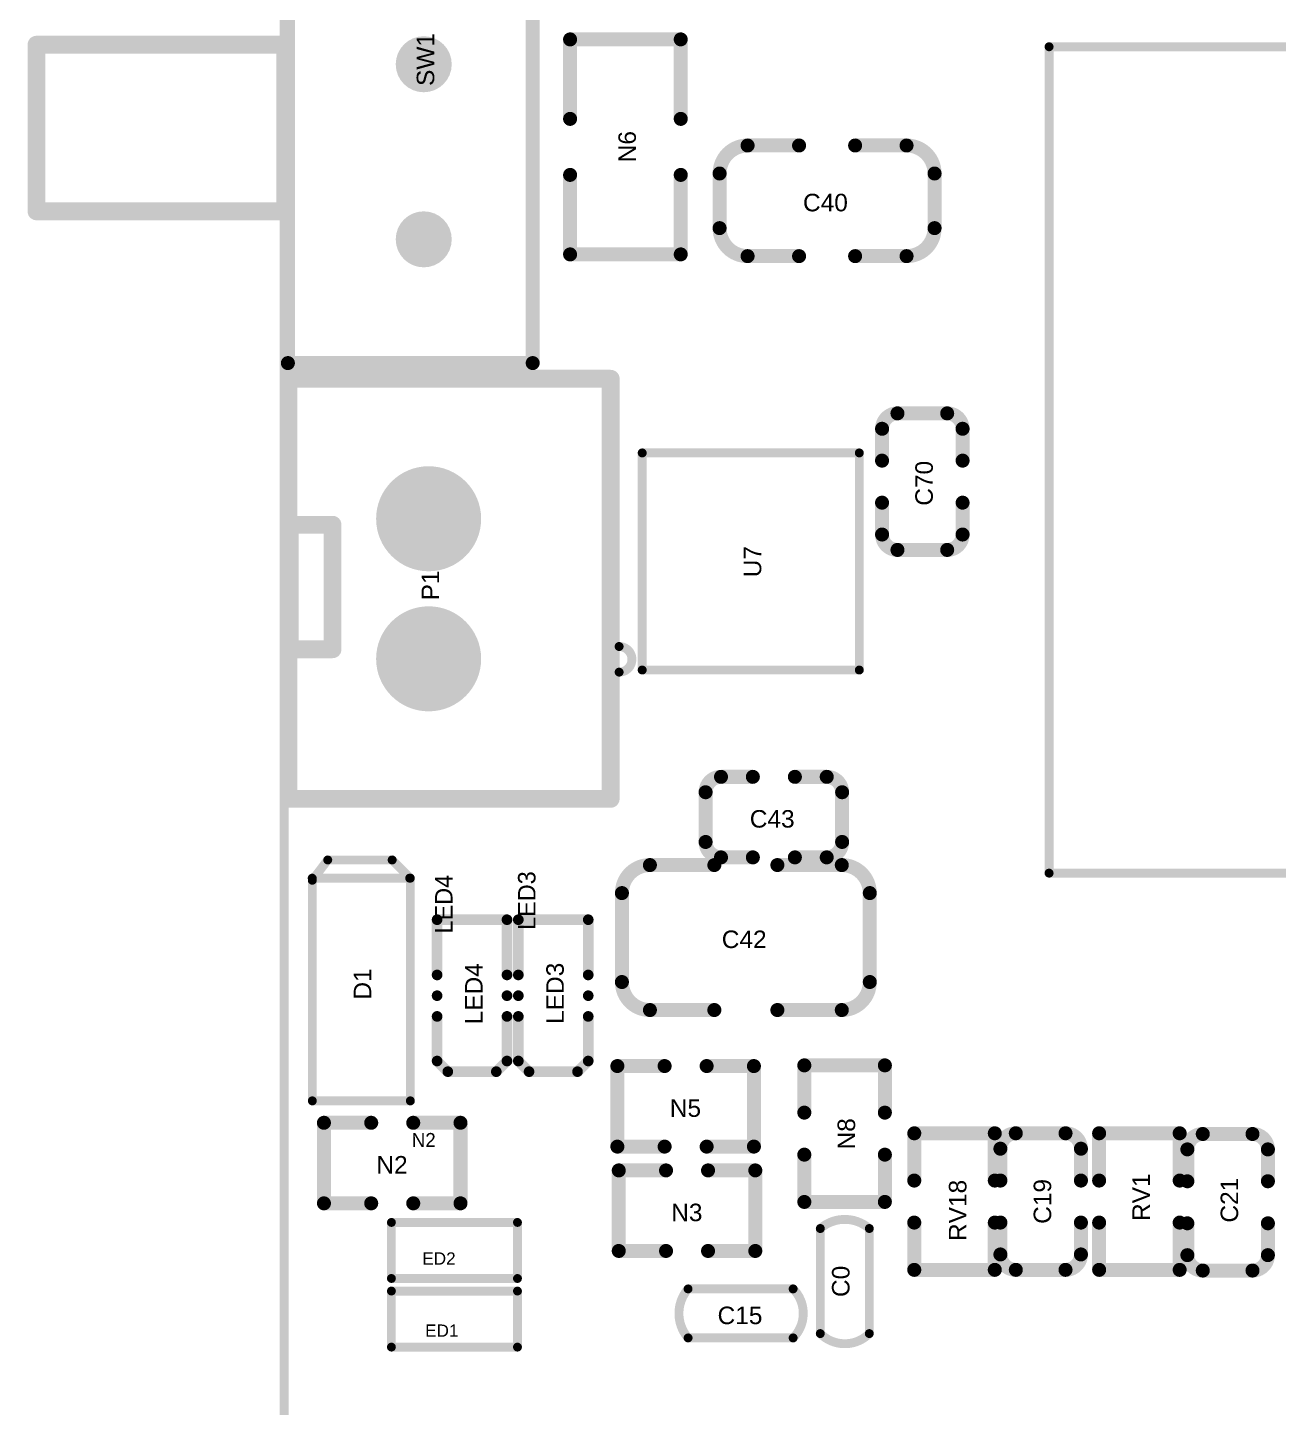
# Model space of a CAD drawing. Header units: millimetres. Extents: x 1 to 39, y 6 to 117.
# Drawn here: x 1.15 to 19.01, y 46.45 to 66.15 of the extents above; entities that cross this region are included whole.
import ezdxf

# ---------------------------------------------------------------- set-up
doc = ezdxf.new("R2010")
doc.units = ezdxf.units.MM
for name, color, linetype in [('KeepOutLayer', 6, 'Continuous'), ('MultiLayer', 9, 'Continuous'), ('PadHoleLayer', 156, 'Continuous'), ('TopOverlay', 2, 'Continuous')]:
    doc.layers.add(name, color=color, linetype=linetype)
doc.styles.add('Arial', font='arial.ttf', dxfattribs={"height": 0.2})

# ---------------------------------------------------------------- blocks, each defined once
blk = doc.blocks.new('DFN_8_11')
at = {"layer": 'TopOverlay'}
for points, const_width in [([(-1.214, 1.88, 1), (-1.58, 1.88, 1)], 0.127), ([(-1.612, 1.88, 1), (-1.548, 1.88, 1)], 0.0635), ([(-1.246, 1.88, 1), (-1.182, 1.88, 1)], 0.0635), ([(-1.582, 1.55, 1), (-1.518, 1.55, 1)], 0.0635), ([(-1.582, 1.55, 1), (-1.518, 1.55, 1)], 0.0635), ([(1.518, 1.55, 1), (1.582, 1.55, 1)], 0.0635), ([(1.518, 1.55, 1), (1.582, 1.55, 1)], 0.0635), ([(-1.582, -1.55, 1), (-1.518, -1.55, 1)], 0.0635), ([(-1.582, -1.55, 1), (-1.518, -1.55, 1)], 0.0635), ([(1.518, -1.55, 1), (1.582, -1.55, 1)], 0.0635), ([(1.518, -1.55, 1), (1.582, -1.55, 1)], 0.0635)]:
    blk.add_lwpolyline(points, format="xyb", close=True, dxfattribs=dict(at, const_width=const_width))
at = {"layer": 'TopOverlay', "const_width": 0.127}
for points in [[(-1.55, 1.55), (1.55, 1.55)], [(-1.55, 1.55), (-1.55, -1.55)], [(1.55, 1.55), (1.55, -1.55)], [(-1.55, -1.55), (1.55, -1.55)]]:
    blk.add_lwpolyline(points, dxfattribs=at)
blk = doc.blocks.new('MICRO_SIM_12')
at = {"layer": 'TopOverlay', "const_width": 0.127}
for points in [[(-5.9, 0), (-5.9, -14.097)], [(-5.9, 0), (5.9, 0)], [(5.9, 0), (5.9, -14.097)], [(5.842, -11.887), (3.734, -13.995)], [(5.842, -11.887), (5.842, -13.995)], [(3.734, -13.995), (5.842, -13.995)], [(-5.9, -14.097), (5.9, -14.097)]]:
    blk.add_lwpolyline(points, dxfattribs=at)
at = {"layer": 'TopOverlay', "const_width": 0.0635}
for points in [[(-5.932, 0, 1), (-5.868, 0, 1)], [(-5.932, 0, 1), (-5.868, 0, 1)], [(5.868, 0, 1), (5.932, 0, 1)], [(5.868, 0, 1), (5.932, 0, 1)], [(5.81, -11.887, 1), (5.874, -11.887, 1)], [(5.81, -11.887, 1), (5.874, -11.887, 1)], [(3.702, -13.995, 1), (3.766, -13.995, 1)], [(3.702, -13.995, 1), (3.766, -13.995, 1)], [(5.81, -13.995, 1), (5.874, -13.995, 1)], [(5.81, -13.995, 1), (5.874, -13.995, 1)], [(-5.932, -14.097, 1), (-5.868, -14.097, 1)], [(-5.932, -14.097, 1), (-5.868, -14.097, 1)], [(5.868, -14.097, 1), (5.932, -14.097, 1)], [(5.868, -14.097, 1), (5.932, -14.097, 1)]]:
    blk.add_lwpolyline(points, format="xyb", close=True, dxfattribs=at)
blk = doc.blocks.new('SK3_3_21')
at = {"layer": 'PadHoleLayer'}
h = blk.add_hatch(color=156, dxfattribs=at)
edge = h.paths.add_edge_path()
edge.add_arc((-2.5, 0), 0.4, 0, 360)
h = blk.add_hatch(color=156, dxfattribs=at)
edge = h.paths.add_edge_path()
edge.add_arc((0, 0), 0.4, 0, 360)
h = blk.add_hatch(color=156, dxfattribs=at)
edge = h.paths.add_edge_path()
edge.add_arc((2.5, 0), 0.4, 0, 360)
at = {"layer": 'TopOverlay'}
for points, const_width in [([(-2.1, 5.53), (-2.1, 1.98)], 0.254), ([(-2.1, 5.53), (0.28, 5.53)], 0.254), ([(0.28, 5.53), (0.28, 1.98)], 0.254), ([(-4.267, 1.94), (4.115, 1.94)], 0.2), ([(-4.267, 1.94), (-4.267, -1.556)], 0.2), ([(-2.1, 1.98), (0.28, 1.98)], 0.254), ([(4.115, 1.94), (4.115, -1.556)], 0.2), ([(-4.267, -1.556), (4.115, -1.556)], 0.2)]:
    blk.add_lwpolyline(points, dxfattribs=dict(at, const_width=const_width))
for points, const_width in [([(-2.164, 5.53, 1), (-2.037, 5.53, 1)], 0.127), ([(-2.164, 5.53, 1), (-2.037, 5.53, 1)], 0.127), ([(0.216, 5.53, 1), (0.343, 5.53, 1)], 0.127), ([(0.216, 5.53, 1), (0.343, 5.53, 1)], 0.127), ([(-4.317, 1.94, 1), (-4.217, 1.94, 1)], 0.1), ([(-4.317, 1.94, 1), (-4.217, 1.94, 1)], 0.1), ([(-2.164, 1.98, 1), (-2.037, 1.98, 1)], 0.127), ([(-2.164, 1.98, 1), (-2.037, 1.98, 1)], 0.127), ([(0.216, 1.98, 1), (0.343, 1.98, 1)], 0.127), ([(0.216, 1.98, 1), (0.343, 1.98, 1)], 0.127), ([(4.065, 1.94, 1), (4.165, 1.94, 1)], 0.1), ([(4.065, 1.94, 1), (4.165, 1.94, 1)], 0.1), ([(-4.317, -1.556, 1), (-4.217, -1.556, 1)], 0.1), ([(-4.317, -1.556, 1), (-4.217, -1.556, 1)], 0.1), ([(4.065, -1.556, 1), (4.165, -1.556, 1)], 0.1), ([(4.065, -1.556, 1), (4.165, -1.556, 1)], 0.1)]:
    blk.add_lwpolyline(points, format="xyb", close=True, dxfattribs=dict(at, const_width=const_width))
blk = doc.blocks.new('LC_0402_R_39')
at = {"layer": 'TopOverlay', "const_width": 0.2}
for points in [[(-0.3, 0.575), (-0.975, 0.575)], [(-0.975, -0.575), (-0.975, 0.575)], [(0.975, 0.575), (0.3, 0.575)], [(0.975, -0.575), (0.975, 0.575)], [(-0.3, -0.575), (-0.975, -0.575)], [(0.975, -0.575), (0.3, -0.575)]]:
    blk.add_lwpolyline(points, dxfattribs=at)
at = {"layer": 'TopOverlay', "const_width": 0.1}
for points in [[(-1.025, 0.575, 1), (-0.925, 0.575, 1)], [(-1.025, 0.575, 1), (-0.925, 0.575, 1)], [(-0.35, 0.575, 1), (-0.25, 0.575, 1)], [(0.25, 0.575, 1), (0.35, 0.575, 1)], [(0.925, 0.575, 1), (1.025, 0.575, 1)], [(0.925, 0.575, 1), (1.025, 0.575, 1)], [(-1.025, -0.575, 1), (-0.925, -0.575, 1)], [(-1.025, -0.575, 1), (-0.925, -0.575, 1)], [(-0.35, -0.575, 1), (-0.25, -0.575, 1)], [(0.25, -0.575, 1), (0.35, -0.575, 1)], [(0.925, -0.575, 1), (1.025, -0.575, 1)], [(0.925, -0.575, 1), (1.025, -0.575, 1)]]:
    blk.add_lwpolyline(points, format="xyb", close=True, dxfattribs=at)
blk = doc.blocks.new('LC_0402_R_45')
at = {"layer": 'TopOverlay', "const_width": 0.2}
for points in [[(-0.3, 0.575), (-0.975, 0.575)], [(-0.975, -0.575), (-0.975, 0.575)], [(0.975, 0.575), (0.3, 0.575)], [(0.975, -0.575), (0.975, 0.575)], [(-0.3, -0.575), (-0.975, -0.575)], [(0.975, -0.575), (0.3, -0.575)]]:
    blk.add_lwpolyline(points, dxfattribs=at)
at = {"layer": 'TopOverlay', "const_width": 0.1}
for points in [[(-1.025, 0.575, 1), (-0.925, 0.575, 1)], [(-1.025, 0.575, 1), (-0.925, 0.575, 1)], [(-0.35, 0.575, 1), (-0.25, 0.575, 1)], [(0.25, 0.575, 1), (0.35, 0.575, 1)], [(0.925, 0.575, 1), (1.025, 0.575, 1)], [(0.925, 0.575, 1), (1.025, 0.575, 1)], [(-1.025, -0.575, 1), (-0.925, -0.575, 1)], [(-1.025, -0.575, 1), (-0.925, -0.575, 1)], [(-0.35, -0.575, 1), (-0.25, -0.575, 1)], [(0.25, -0.575, 1), (0.35, -0.575, 1)], [(0.925, -0.575, 1), (1.025, -0.575, 1)], [(0.925, -0.575, 1), (1.025, -0.575, 1)]]:
    blk.add_lwpolyline(points, format="xyb", close=True, dxfattribs=at)
blk = doc.blocks.new('2PIN_2_0_76')
at = {"layer": 'MultiLayer'}
h = blk.add_hatch(color=9, dxfattribs=at)
edge = h.paths.add_edge_path()
edge.add_arc((-1, 0), 0.75, 0, 360)
h = blk.add_hatch(color=9, dxfattribs=at)
edge = h.paths.add_edge_path()
edge.add_arc((1, 0), 0.75, 0, 360)
at = {"layer": 'PadHoleLayer'}
h = blk.add_hatch(color=156, dxfattribs=at)
edge = h.paths.add_edge_path()
edge.add_arc((-1, 0), 0.445, 0, 360)
h = blk.add_hatch(color=156, dxfattribs=at)
edge = h.paths.add_edge_path()
edge.add_arc((1, 0), 0.445, 0, 360)
at = {"layer": 'TopOverlay', "const_width": 0.254}
for points in [[(-3, -2), (-3, 2.6)], [(3, 2.6), (-3, 2.6)], [(3, -2), (3, 2.6)], [(-0.914, -1.981), (-0.914, -1.372)], [(0.864, -1.372), (-0.914, -1.372)], [(0.864, -1.981), (0.864, -1.372)], [(3, -2), (-3, -2)], [(0.864, -1.981), (-0.914, -1.981)]]:
    blk.add_lwpolyline(points, dxfattribs=at)
at = {"layer": 'TopOverlay', "const_width": 0.127}
for points in [[(-3.063, 2.6, 1), (-2.936, 2.6, 1)], [(-3.063, 2.6, 1), (-2.936, 2.6, 1)], [(2.936, 2.6, 1), (3.063, 2.6, 1)], [(2.936, 2.6, 1), (3.063, 2.6, 1)], [(-0.978, -1.372, 1), (-0.851, -1.372, 1)], [(-0.978, -1.372, 1), (-0.851, -1.372, 1)], [(0.8, -1.372, 1), (0.927, -1.372, 1)], [(0.8, -1.372, 1), (0.927, -1.372, 1)], [(-3.063, -2, 1), (-2.936, -2, 1)], [(-3.063, -2, 1), (-2.936, -2, 1)], [(-0.978, -1.981, 1), (-0.851, -1.981, 1)], [(-0.978, -1.981, 1), (-0.851, -1.981, 1)], [(0.8, -1.981, 1), (0.927, -1.981, 1)], [(0.8, -1.981, 1), (0.927, -1.981, 1)], [(2.936, -2, 1), (3.063, -2, 1)], [(2.936, -2, 1), (3.063, -2, 1)]]:
    blk.add_lwpolyline(points, format="xyb", close=True, dxfattribs=at)
blk = doc.blocks.new('LC_0402_R_77')
at = {"layer": 'TopOverlay', "const_width": 0.2}
for points in [[(-0.975, 0.575), (-0.3, 0.575)], [(-0.975, 0.575), (-0.975, -0.575)], [(0.3, 0.575), (0.975, 0.575)], [(0.975, 0.575), (0.975, -0.575)], [(-0.975, -0.575), (-0.3, -0.575)], [(0.3, -0.575), (0.975, -0.575)]]:
    blk.add_lwpolyline(points, dxfattribs=at)
at = {"layer": 'TopOverlay', "const_width": 0.1}
for points in [[(-1.025, 0.575, 1), (-0.925, 0.575, 1)], [(-1.025, 0.575, 1), (-0.925, 0.575, 1)], [(-0.35, 0.575, 1), (-0.25, 0.575, 1)], [(0.25, 0.575, 1), (0.35, 0.575, 1)], [(0.925, 0.575, 1), (1.025, 0.575, 1)], [(0.925, 0.575, 1), (1.025, 0.575, 1)], [(-1.025, -0.575, 1), (-0.925, -0.575, 1)], [(-1.025, -0.575, 1), (-0.925, -0.575, 1)], [(-0.35, -0.575, 1), (-0.25, -0.575, 1)], [(0.25, -0.575, 1), (0.35, -0.575, 1)], [(0.925, -0.575, 1), (1.025, -0.575, 1)], [(0.925, -0.575, 1), (1.025, -0.575, 1)]]:
    blk.add_lwpolyline(points, format="xyb", close=True, dxfattribs=at)
blk = doc.blocks.new('LC_0603_R_79')
at = {"layer": 'TopOverlay', "const_width": 0.2}
for points in [[(-1.535, 0.79), (-0.4, 0.79)], [(-1.535, 0.79), (-1.535, -0.79)], [(0.4, 0.79), (1.535, 0.79)], [(1.535, 0.79), (1.535, -0.79)], [(-1.535, -0.79), (-0.4, -0.79)], [(0.4, -0.79), (1.535, -0.79)]]:
    blk.add_lwpolyline(points, dxfattribs=at)
at = {"layer": 'TopOverlay', "const_width": 0.1}
for points in [[(-1.585, 0.79, 1), (-1.485, 0.79, 1)], [(-1.585, 0.79, 1), (-1.485, 0.79, 1)], [(-0.45, 0.79, 1), (-0.35, 0.79, 1)], [(0.35, 0.79, 1), (0.45, 0.79, 1)], [(1.485, 0.79, 1), (1.585, 0.79, 1)], [(1.485, 0.79, 1), (1.585, 0.79, 1)], [(-1.585, -0.79, 1), (-1.485, -0.79, 1)], [(-1.585, -0.79, 1), (-1.485, -0.79, 1)], [(-0.45, -0.79, 1), (-0.35, -0.79, 1)], [(0.35, -0.79, 1), (0.45, -0.79, 1)], [(1.485, -0.79, 1), (1.585, -0.79, 1)], [(1.485, -0.79, 1), (1.585, -0.79, 1)]]:
    blk.add_lwpolyline(points, format="xyb", close=True, dxfattribs=at)
blk = doc.blocks.new('LC_0402_R_80')
at = {"layer": 'TopOverlay', "const_width": 0.2}
for points in [[(-0.3, 0.575), (-0.975, 0.575)], [(-0.975, 0.575), (-0.975, -0.575)], [(0.975, 0.575), (0.3, 0.575)], [(0.975, 0.575), (0.975, -0.575)], [(-0.3, -0.575), (-0.975, -0.575)], [(0.975, -0.575), (0.3, -0.575)]]:
    blk.add_lwpolyline(points, dxfattribs=at)
at = {"layer": 'TopOverlay', "const_width": 0.1}
for points in [[(-1.025, 0.575, 1), (-0.925, 0.575, 1)], [(-1.025, 0.575, 1), (-0.925, 0.575, 1)], [(-0.35, 0.575, 1), (-0.25, 0.575, 1)], [(0.25, 0.575, 1), (0.35, 0.575, 1)], [(0.925, 0.575, 1), (1.025, 0.575, 1)], [(0.925, 0.575, 1), (1.025, 0.575, 1)], [(-1.025, -0.575, 1), (-0.925, -0.575, 1)], [(-1.025, -0.575, 1), (-0.925, -0.575, 1)], [(-0.35, -0.575, 1), (-0.25, -0.575, 1)], [(0.25, -0.575, 1), (0.35, -0.575, 1)], [(0.925, -0.575, 1), (1.025, -0.575, 1)], [(0.925, -0.575, 1), (1.025, -0.575, 1)]]:
    blk.add_lwpolyline(points, format="xyb", close=True, dxfattribs=at)
blk = doc.blocks.new('LC_0402_R_82')
at = {"layer": 'TopOverlay', "const_width": 0.2}
for points in [[(-0.3, 0.575), (-0.975, 0.575)], [(-0.975, 0.575), (-0.975, -0.575)], [(0.975, 0.575), (0.3, 0.575)], [(0.975, 0.575), (0.975, -0.575)], [(-0.3, -0.575), (-0.975, -0.575)], [(0.975, -0.575), (0.3, -0.575)]]:
    blk.add_lwpolyline(points, dxfattribs=at)
at = {"layer": 'TopOverlay', "const_width": 0.1}
for points in [[(-1.025, 0.575, 1), (-0.925, 0.575, 1)], [(-1.025, 0.575, 1), (-0.925, 0.575, 1)], [(-0.35, 0.575, 1), (-0.25, 0.575, 1)], [(0.25, 0.575, 1), (0.35, 0.575, 1)], [(0.925, 0.575, 1), (1.025, 0.575, 1)], [(0.925, 0.575, 1), (1.025, 0.575, 1)], [(-1.025, -0.575, 1), (-0.925, -0.575, 1)], [(-1.025, -0.575, 1), (-0.925, -0.575, 1)], [(-0.35, -0.575, 1), (-0.25, -0.575, 1)], [(0.25, -0.575, 1), (0.35, -0.575, 1)], [(0.925, -0.575, 1), (1.025, -0.575, 1)], [(0.925, -0.575, 1), (1.025, -0.575, 1)]]:
    blk.add_lwpolyline(points, format="xyb", close=True, dxfattribs=at)
blk = doc.blocks.new('LC_0402_R_83')
at = {"layer": 'TopOverlay', "const_width": 0.2}
for points in [[(-0.3, 0.575), (-0.975, 0.575)], [(-0.975, 0.575), (-0.975, -0.575)], [(0.975, 0.575), (0.3, 0.575)], [(0.975, 0.575), (0.975, -0.575)], [(-0.3, -0.575), (-0.975, -0.575)], [(0.975, -0.575), (0.3, -0.575)]]:
    blk.add_lwpolyline(points, dxfattribs=at)
at = {"layer": 'TopOverlay', "const_width": 0.1}
for points in [[(-1.025, 0.575, 1), (-0.925, 0.575, 1)], [(-1.025, 0.575, 1), (-0.925, 0.575, 1)], [(-0.35, 0.575, 1), (-0.25, 0.575, 1)], [(0.25, 0.575, 1), (0.35, 0.575, 1)], [(0.925, 0.575, 1), (1.025, 0.575, 1)], [(0.925, 0.575, 1), (1.025, 0.575, 1)], [(-1.025, -0.575, 1), (-0.925, -0.575, 1)], [(-1.025, -0.575, 1), (-0.925, -0.575, 1)], [(-0.35, -0.575, 1), (-0.25, -0.575, 1)], [(0.25, -0.575, 1), (0.35, -0.575, 1)], [(0.925, -0.575, 1), (1.025, -0.575, 1)], [(0.925, -0.575, 1), (1.025, -0.575, 1)]]:
    blk.add_lwpolyline(points, format="xyb", close=True, dxfattribs=at)
at = {"layer": 'TopOverlay'}
blk.add_text('N2', height=0.2, rotation=180, dxfattribs=at).set_placement((-0.279, -0.229))
blk = doc.blocks.new('LED0402_RD_88')
at = {"layer": 'TopOverlay', "const_width": 0.152}
for points in [[(-0.933, 0.499), (-1.085, 0.346)], [(-1.085, 0.346), (-1.085, -0.346)], [(-0.933, 0.499), (-0.296, 0.499)], [(0.296, 0.499), (1.085, 0.499)], [(1.085, 0.499), (1.085, -0.499)], [(-1.085, -0.346), (-0.933, -0.499)], [(-0.933, -0.499), (-0.296, -0.499)], [(0.296, -0.499), (1.085, -0.499)]]:
    blk.add_lwpolyline(points, dxfattribs=at)
at = {"layer": 'TopOverlay'}
for points, const_width in [([(-1.123, 0.346, 1), (-1.047, 0.346, 1)], 0.0762), ([(-1.123, 0.346, 1), (-1.047, 0.346, 1)], 0.0762), ([(-0.971, 0.499, 1), (-0.895, 0.499, 1)], 0.0762), ([(-0.971, 0.499, 1), (-0.895, 0.499, 1)], 0.0762), ([(-0.334, 0.499, 1), (-0.258, 0.499, 1)], 0.0762), ([(0.038, 0.499, 1), (-0.038, 0.499, 1)], 0.0762), ([(-0.057, 0.499, 1), (-0.019, 0.499, 1)], 0.0381), ([(0.019, 0.499, 1), (0.057, 0.499, 1)], 0.0381), ([(0.258, 0.499, 1), (0.334, 0.499, 1)], 0.0762), ([(1.047, 0.499, 1), (1.123, 0.499, 1)], 0.0762), ([(1.047, 0.499, 1), (1.123, 0.499, 1)], 0.0762), ([(-1.123, -0.346, 1), (-1.047, -0.346, 1)], 0.0762), ([(-1.123, -0.346, 1), (-1.047, -0.346, 1)], 0.0762), ([(-0.971, -0.499, 1), (-0.895, -0.499, 1)], 0.0762), ([(-0.971, -0.499, 1), (-0.895, -0.499, 1)], 0.0762), ([(-0.334, -0.499, 1), (-0.258, -0.499, 1)], 0.0762), ([(0.038, -0.499, 1), (-0.038, -0.499, 1)], 0.0762), ([(-0.057, -0.499, 1), (-0.019, -0.499, 1)], 0.0381), ([(0.019, -0.499, 1), (0.057, -0.499, 1)], 0.0381), ([(0.258, -0.499, 1), (0.334, -0.499, 1)], 0.0762), ([(1.047, -0.499, 1), (1.123, -0.499, 1)], 0.0762), ([(1.047, -0.499, 1), (1.123, -0.499, 1)], 0.0762)]:
    blk.add_lwpolyline(points, format="xyb", close=True, dxfattribs=dict(at, const_width=const_width))
blk.add_text('LED4', height=0.25, dxfattribs=at).set_placement((0.889, 0.279))
blk = doc.blocks.new('LED0402_RD_89')
at = {"layer": 'TopOverlay', "const_width": 0.152}
for points in [[(-0.933, 0.499), (-1.085, 0.346)], [(-1.085, 0.346), (-1.085, -0.346)], [(-0.933, 0.499), (-0.296, 0.499)], [(0.296, 0.499), (1.085, 0.499)], [(1.085, 0.499), (1.085, -0.499)], [(-1.085, -0.346), (-0.933, -0.499)], [(-0.933, -0.499), (-0.296, -0.499)], [(0.296, -0.499), (1.085, -0.499)]]:
    blk.add_lwpolyline(points, dxfattribs=at)
at = {"layer": 'TopOverlay'}
for points, const_width in [([(-1.123, 0.346, 1), (-1.047, 0.346, 1)], 0.0762), ([(-1.123, 0.346, 1), (-1.047, 0.346, 1)], 0.0762), ([(-0.971, 0.499, 1), (-0.895, 0.499, 1)], 0.0762), ([(-0.971, 0.499, 1), (-0.895, 0.499, 1)], 0.0762), ([(-0.334, 0.499, 1), (-0.258, 0.499, 1)], 0.0762), ([(0.038, 0.499, 1), (-0.038, 0.499, 1)], 0.0762), ([(-0.057, 0.499, 1), (-0.019, 0.499, 1)], 0.0381), ([(0.019, 0.499, 1), (0.057, 0.499, 1)], 0.0381), ([(0.258, 0.499, 1), (0.334, 0.499, 1)], 0.0762), ([(1.047, 0.499, 1), (1.123, 0.499, 1)], 0.0762), ([(1.047, 0.499, 1), (1.123, 0.499, 1)], 0.0762), ([(-1.123, -0.346, 1), (-1.047, -0.346, 1)], 0.0762), ([(-1.123, -0.346, 1), (-1.047, -0.346, 1)], 0.0762), ([(-0.971, -0.499, 1), (-0.895, -0.499, 1)], 0.0762), ([(-0.971, -0.499, 1), (-0.895, -0.499, 1)], 0.0762), ([(-0.334, -0.499, 1), (-0.258, -0.499, 1)], 0.0762), ([(0.038, -0.499, 1), (-0.038, -0.499, 1)], 0.0762), ([(-0.057, -0.499, 1), (-0.019, -0.499, 1)], 0.0381), ([(0.019, -0.499, 1), (0.057, -0.499, 1)], 0.0381), ([(0.258, -0.499, 1), (0.334, -0.499, 1)], 0.0762), ([(1.047, -0.499, 1), (1.123, -0.499, 1)], 0.0762), ([(1.047, -0.499, 1), (1.123, -0.499, 1)], 0.0762)]:
    blk.add_lwpolyline(points, format="xyb", close=True, dxfattribs=dict(at, const_width=const_width))
blk.add_text('LED3', height=0.25, dxfattribs=at).set_placement((0.94, 0.254))
blk = doc.blocks.new('R0402_101')
at = {"layer": 'TopOverlay', "const_width": 0.127}
for points in [[(-0.898, 0.408), (-0.898, -0.392)], [(0.902, 0.408), (-0.898, 0.408)], [(0.902, 0.408), (0.902, -0.392)], [(0.902, -0.392), (-0.898, -0.392)]]:
    blk.add_lwpolyline(points, dxfattribs=at)
at = {"layer": 'TopOverlay', "const_width": 0.0635}
for points in [[(-0.93, 0.408, 1), (-0.867, 0.408, 1)], [(-0.93, 0.408, 1), (-0.867, 0.408, 1)], [(0.87, 0.408, 1), (0.933, 0.408, 1)], [(0.87, 0.408, 1), (0.933, 0.408, 1)], [(-0.93, -0.392, 1), (-0.867, -0.392, 1)], [(-0.93, -0.392, 1), (-0.867, -0.392, 1)], [(0.87, -0.392, 1), (0.933, -0.392, 1)], [(0.87, -0.392, 1), (0.933, -0.392, 1)]]:
    blk.add_lwpolyline(points, format="xyb", close=True, dxfattribs=at)
blk = doc.blocks.new('R0402_102')
at = {"layer": 'TopOverlay', "const_width": 0.127}
for points in [[(-0.898, 0.408), (-0.898, -0.392)], [(0.902, 0.408), (-0.898, 0.408)], [(0.902, 0.408), (0.902, -0.392)], [(0.902, -0.392), (-0.898, -0.392)]]:
    blk.add_lwpolyline(points, dxfattribs=at)
at = {"layer": 'TopOverlay', "const_width": 0.0635}
for points in [[(-0.93, 0.408, 1), (-0.867, 0.408, 1)], [(-0.93, 0.408, 1), (-0.867, 0.408, 1)], [(0.87, 0.408, 1), (0.933, 0.408, 1)], [(0.87, 0.408, 1), (0.933, 0.408, 1)], [(-0.93, -0.392, 1), (-0.867, -0.392, 1)], [(-0.93, -0.392, 1), (-0.867, -0.392, 1)], [(0.87, -0.392, 1), (0.933, -0.392, 1)], [(0.87, -0.392, 1), (0.933, -0.392, 1)]]:
    blk.add_lwpolyline(points, format="xyb", close=True, dxfattribs=at)
blk = doc.blocks.new('SOD323_113')
at = {"layer": 'TopOverlay', "const_width": 0.127}
for points in [[(-1.612, 0.691), (-1.612, -0.709)], [(-1.612, 0.691), (1.538, 0.691)], [(1.538, 0.691), (1.828, 0.471)], [(1.568, 0.693), (1.568, -0.699)], [(1.828, 0.471), (1.828, -0.449)], [(1.828, -0.449), (1.568, -0.709)], [(-1.612, -0.709), (1.568, -0.709)]]:
    blk.add_lwpolyline(points, dxfattribs=at)
at = {"layer": 'TopOverlay', "const_width": 0.0635}
for points in [[(-1.644, 0.691, 1), (-1.58, 0.691, 1)], [(-1.644, 0.691, 1), (-1.58, 0.691, 1)], [(1.506, 0.691, 1), (1.57, 0.691, 1)], [(1.506, 0.691, 1), (1.57, 0.691, 1)], [(1.536, 0.693, 1), (1.6, 0.693, 1)], [(1.796, 0.471, 1), (1.86, 0.471, 1)], [(1.796, 0.471, 1), (1.86, 0.471, 1)], [(1.796, -0.449, 1), (1.86, -0.449, 1)], [(1.796, -0.449, 1), (1.86, -0.449, 1)], [(-1.644, -0.709, 1), (-1.58, -0.709, 1)], [(-1.644, -0.709, 1), (-1.58, -0.709, 1)], [(1.536, -0.699, 1), (1.6, -0.699, 1)], [(1.536, -0.709, 1), (1.6, -0.709, 1)], [(1.536, -0.709, 1), (1.6, -0.709, 1)]]:
    blk.add_lwpolyline(points, format="xyb", close=True, dxfattribs=at)
blk = doc.blocks.new('LC_0402_C_131')
at = {"layer": 'TopOverlay', "const_width": 0.2}
for points in [[(-0.975, 0.355, -0.414214), (-0.755, 0.575)], [(0.755, 0.575, -0.414214), (0.975, 0.355)], [(-0.755, -0.575, -0.414214), (-0.975, -0.355)], [(0.975, -0.355, -0.414214), (0.755, -0.575)]]:
    blk.add_lwpolyline(points, format="xyb", dxfattribs=at)
for points in [[(-0.3, 0.575), (-0.755, 0.575)], [(0.755, 0.575), (0.3, 0.575)], [(-0.975, -0.355), (-0.975, 0.355)], [(0.975, -0.355), (0.975, 0.355)], [(-0.3, -0.575), (-0.755, -0.575)], [(0.755, -0.575), (0.3, -0.575)]]:
    blk.add_lwpolyline(points, dxfattribs=at)
at = {"layer": 'TopOverlay', "const_width": 0.1}
for points in [[(-0.805, 0.575, 1), (-0.705, 0.575, 1)], [(-0.805, 0.575, 1), (-0.705, 0.575, 1)], [(-0.35, 0.575, 1), (-0.25, 0.575, 1)], [(0.25, 0.575, 1), (0.35, 0.575, 1)], [(0.705, 0.575, 1), (0.805, 0.575, 1)], [(0.705, 0.575, 1), (0.805, 0.575, 1)], [(-1.025, 0.355, 1), (-0.925, 0.355, 1)], [(-1.025, 0.355, 1), (-0.925, 0.355, 1)], [(0.925, 0.355, 1), (1.025, 0.355, 1)], [(0.925, 0.355, 1), (1.025, 0.355, 1)], [(-1.025, -0.355, 1), (-0.925, -0.355, 1)], [(-1.025, -0.355, 1), (-0.925, -0.355, 1)], [(0.925, -0.355, 1), (1.025, -0.355, 1)], [(0.925, -0.355, 1), (1.025, -0.355, 1)], [(-0.805, -0.575, 1), (-0.705, -0.575, 1)], [(-0.805, -0.575, 1), (-0.705, -0.575, 1)], [(-0.35, -0.575, 1), (-0.25, -0.575, 1)], [(0.25, -0.575, 1), (0.35, -0.575, 1)], [(0.705, -0.575, 1), (0.805, -0.575, 1)], [(0.705, -0.575, 1), (0.805, -0.575, 1)]]:
    blk.add_lwpolyline(points, format="xyb", close=True, dxfattribs=at)
blk = doc.blocks.new('LC_0402_C_155')
at = {"layer": 'TopOverlay', "const_width": 0.2}
for points in [[(-0.975, 0.355, -0.414214), (-0.755, 0.575)], [(0.755, 0.575, -0.414214), (0.975, 0.355)], [(-0.755, -0.575, -0.414214), (-0.975, -0.355)], [(0.975, -0.355, -0.414214), (0.755, -0.575)]]:
    blk.add_lwpolyline(points, format="xyb", dxfattribs=at)
for points in [[(-0.3, 0.575), (-0.755, 0.575)], [(0.755, 0.575), (0.3, 0.575)], [(-0.975, 0.355), (-0.975, -0.355)], [(0.975, 0.355), (0.975, -0.355)], [(-0.3, -0.575), (-0.755, -0.575)], [(0.755, -0.575), (0.3, -0.575)]]:
    blk.add_lwpolyline(points, dxfattribs=at)
at = {"layer": 'TopOverlay', "const_width": 0.1}
for points in [[(-0.805, 0.575, 1), (-0.705, 0.575, 1)], [(-0.805, 0.575, 1), (-0.705, 0.575, 1)], [(-0.35, 0.575, 1), (-0.25, 0.575, 1)], [(0.25, 0.575, 1), (0.35, 0.575, 1)], [(0.705, 0.575, 1), (0.805, 0.575, 1)], [(0.705, 0.575, 1), (0.805, 0.575, 1)], [(-1.025, 0.355, 1), (-0.925, 0.355, 1)], [(-1.025, 0.355, 1), (-0.925, 0.355, 1)], [(0.925, 0.355, 1), (1.025, 0.355, 1)], [(0.925, 0.355, 1), (1.025, 0.355, 1)], [(-1.025, -0.355, 1), (-0.925, -0.355, 1)], [(-1.025, -0.355, 1), (-0.925, -0.355, 1)], [(0.925, -0.355, 1), (1.025, -0.355, 1)], [(0.925, -0.355, 1), (1.025, -0.355, 1)], [(-0.805, -0.575, 1), (-0.705, -0.575, 1)], [(-0.805, -0.575, 1), (-0.705, -0.575, 1)], [(-0.35, -0.575, 1), (-0.25, -0.575, 1)], [(0.25, -0.575, 1), (0.35, -0.575, 1)], [(0.705, -0.575, 1), (0.805, -0.575, 1)], [(0.705, -0.575, 1), (0.805, -0.575, 1)]]:
    blk.add_lwpolyline(points, format="xyb", close=True, dxfattribs=at)
blk = doc.blocks.new('LC_0805_C_156')
at = {"layer": 'TopOverlay', "const_width": 0.2}
for points in [[(-1.77, 0.635, -0.414214), (-1.37, 1.035)], [(1.37, 1.035, -0.414214), (1.77, 0.635)], [(-1.37, -1.035, -0.413192), (-1.77, -0.635)], [(1.77, -0.635, -0.414214), (1.37, -1.035)]]:
    blk.add_lwpolyline(points, format="xyb", dxfattribs=at)
for points in [[(-0.45, 1.035), (-1.37, 1.035)], [(1.37, 1.035), (0.45, 1.035)], [(-1.77, -0.635), (-1.77, 0.635)], [(1.77, 0.635), (1.77, -0.635)], [(-0.45, -1.035), (-1.37, -1.035)], [(1.37, -1.035), (0.45, -1.035)]]:
    blk.add_lwpolyline(points, dxfattribs=at)
at = {"layer": 'TopOverlay', "const_width": 0.1}
for points in [[(-1.42, 1.035, 1), (-1.32, 1.035, 1)], [(-1.42, 1.035, 1), (-1.32, 1.035, 1)], [(-0.5, 1.035, 1), (-0.4, 1.035, 1)], [(0.4, 1.035, 1), (0.5, 1.035, 1)], [(1.32, 1.035, 1), (1.42, 1.035, 1)], [(1.32, 1.035, 1), (1.42, 1.035, 1)], [(-1.82, 0.635, 1), (-1.72, 0.635, 1)], [(-1.82, 0.635, 1), (-1.72, 0.635, 1)], [(1.72, 0.635, 1), (1.82, 0.635, 1)], [(1.72, 0.635, 1), (1.82, 0.635, 1)], [(-1.82, -0.635, 1), (-1.72, -0.635, 1)], [(-1.82, -0.635, 1), (-1.72, -0.635, 1)], [(1.72, -0.635, 1), (1.82, -0.635, 1)], [(1.72, -0.635, 1), (1.82, -0.635, 1)], [(-1.42, -1.035, 1), (-1.32, -1.035, 1)], [(-1.42, -1.035, 1), (-1.32, -1.035, 1)], [(-0.5, -1.035, 1), (-0.4, -1.035, 1)], [(0.4, -1.035, 1), (0.5, -1.035, 1)], [(1.32, -1.035, 1), (1.42, -1.035, 1)], [(1.32, -1.035, 1), (1.42, -1.035, 1)]]:
    blk.add_lwpolyline(points, format="xyb", close=True, dxfattribs=at)
blk = doc.blocks.new('LC_0603_C_158')
at = {"layer": 'TopOverlay', "const_width": 0.2}
for points in [[(-1.535, 0.39, -0.414214), (-1.135, 0.79)], [(1.135, 0.79, -0.413192), (1.535, 0.39)], [(-1.135, -0.79, -0.414214), (-1.535, -0.39)], [(1.535, -0.39, -0.413192), (1.135, -0.79)]]:
    blk.add_lwpolyline(points, format="xyb", dxfattribs=at)
for points in [[(-0.4, 0.79), (-1.135, 0.79)], [(1.135, 0.79), (0.4, 0.79)], [(-1.535, 0.39), (-1.535, -0.39)], [(1.535, -0.39), (1.535, 0.39)], [(-0.4, -0.79), (-1.135, -0.79)], [(1.135, -0.79), (0.4, -0.79)]]:
    blk.add_lwpolyline(points, dxfattribs=at)
at = {"layer": 'TopOverlay', "const_width": 0.1}
for points in [[(-1.185, 0.79, 1), (-1.085, 0.79, 1)], [(-1.185, 0.79, 1), (-1.085, 0.79, 1)], [(-0.45, 0.79, 1), (-0.35, 0.79, 1)], [(0.35, 0.79, 1), (0.45, 0.79, 1)], [(1.085, 0.79, 1), (1.185, 0.79, 1)], [(1.085, 0.79, 1), (1.185, 0.79, 1)], [(-1.585, 0.39, 1), (-1.485, 0.39, 1)], [(-1.585, 0.39, 1), (-1.485, 0.39, 1)], [(1.485, 0.39, 1), (1.585, 0.39, 1)], [(1.485, 0.39, 1), (1.585, 0.39, 1)], [(-1.585, -0.39, 1), (-1.485, -0.39, 1)], [(-1.585, -0.39, 1), (-1.485, -0.39, 1)], [(1.485, -0.39, 1), (1.585, -0.39, 1)], [(1.485, -0.39, 1), (1.585, -0.39, 1)], [(-1.185, -0.79, 1), (-1.085, -0.79, 1)], [(-1.185, -0.79, 1), (-1.085, -0.79, 1)], [(-0.45, -0.79, 1), (-0.35, -0.79, 1)], [(0.35, -0.79, 1), (0.45, -0.79, 1)], [(1.085, -0.79, 1), (1.185, -0.79, 1)], [(1.085, -0.79, 1), (1.185, -0.79, 1)]]:
    blk.add_lwpolyline(points, format="xyb", close=True, dxfattribs=at)
blk = doc.blocks.new('LC_0402_C_172')
at = {"layer": 'TopOverlay', "const_width": 0.2}
for points in [[(-0.975, 0.355, -0.414214), (-0.755, 0.575)], [(0.755, 0.575, -0.414214), (0.975, 0.355)], [(-0.755, -0.575, -0.414214), (-0.975, -0.355)], [(0.975, -0.355, -0.414214), (0.755, -0.575)]]:
    blk.add_lwpolyline(points, format="xyb", dxfattribs=at)
for points in [[(-0.755, 0.575), (-0.3, 0.575)], [(0.3, 0.575), (0.755, 0.575)], [(-0.975, 0.355), (-0.975, -0.355)], [(0.975, 0.355), (0.975, -0.355)], [(-0.755, -0.575), (-0.3, -0.575)], [(0.3, -0.575), (0.755, -0.575)]]:
    blk.add_lwpolyline(points, dxfattribs=at)
at = {"layer": 'TopOverlay', "const_width": 0.1}
for points in [[(-0.805, 0.575, 1), (-0.705, 0.575, 1)], [(-0.805, 0.575, 1), (-0.705, 0.575, 1)], [(-0.35, 0.575, 1), (-0.25, 0.575, 1)], [(0.25, 0.575, 1), (0.35, 0.575, 1)], [(0.705, 0.575, 1), (0.805, 0.575, 1)], [(0.705, 0.575, 1), (0.805, 0.575, 1)], [(-1.025, 0.355, 1), (-0.925, 0.355, 1)], [(-1.025, 0.355, 1), (-0.925, 0.355, 1)], [(0.925, 0.355, 1), (1.025, 0.355, 1)], [(0.925, 0.355, 1), (1.025, 0.355, 1)], [(-1.025, -0.355, 1), (-0.925, -0.355, 1)], [(-1.025, -0.355, 1), (-0.925, -0.355, 1)], [(0.925, -0.355, 1), (1.025, -0.355, 1)], [(0.925, -0.355, 1), (1.025, -0.355, 1)], [(-0.805, -0.575, 1), (-0.705, -0.575, 1)], [(-0.805, -0.575, 1), (-0.705, -0.575, 1)], [(-0.35, -0.575, 1), (-0.25, -0.575, 1)], [(0.25, -0.575, 1), (0.35, -0.575, 1)], [(0.705, -0.575, 1), (0.805, -0.575, 1)], [(0.705, -0.575, 1), (0.805, -0.575, 1)]]:
    blk.add_lwpolyline(points, format="xyb", close=True, dxfattribs=at)
blk = doc.blocks.new('LC_0402_C_175')
at = {"layer": 'TopOverlay', "const_width": 0.2}
for points in [[(-0.975, 0.355, -0.414214), (-0.755, 0.575)], [(0.755, 0.575, -0.414214), (0.975, 0.355)], [(-0.755, -0.575, -0.414214), (-0.975, -0.355)], [(0.975, -0.355, -0.414214), (0.755, -0.575)]]:
    blk.add_lwpolyline(points, format="xyb", dxfattribs=at)
for points in [[(-0.755, 0.575), (-0.3, 0.575)], [(0.3, 0.575), (0.755, 0.575)], [(-0.975, 0.355), (-0.975, -0.355)], [(0.975, 0.355), (0.975, -0.355)], [(-0.755, -0.575), (-0.3, -0.575)], [(0.3, -0.575), (0.755, -0.575)]]:
    blk.add_lwpolyline(points, dxfattribs=at)
at = {"layer": 'TopOverlay', "const_width": 0.1}
for points in [[(-0.805, 0.575, 1), (-0.705, 0.575, 1)], [(-0.805, 0.575, 1), (-0.705, 0.575, 1)], [(-0.35, 0.575, 1), (-0.25, 0.575, 1)], [(0.25, 0.575, 1), (0.35, 0.575, 1)], [(0.705, 0.575, 1), (0.805, 0.575, 1)], [(0.705, 0.575, 1), (0.805, 0.575, 1)], [(-1.025, 0.355, 1), (-0.925, 0.355, 1)], [(-1.025, 0.355, 1), (-0.925, 0.355, 1)], [(0.925, 0.355, 1), (1.025, 0.355, 1)], [(0.925, 0.355, 1), (1.025, 0.355, 1)], [(-1.025, -0.355, 1), (-0.925, -0.355, 1)], [(-1.025, -0.355, 1), (-0.925, -0.355, 1)], [(0.925, -0.355, 1), (1.025, -0.355, 1)], [(0.925, -0.355, 1), (1.025, -0.355, 1)], [(-0.805, -0.575, 1), (-0.705, -0.575, 1)], [(-0.805, -0.575, 1), (-0.705, -0.575, 1)], [(-0.35, -0.575, 1), (-0.25, -0.575, 1)], [(0.25, -0.575, 1), (0.35, -0.575, 1)], [(0.705, -0.575, 1), (0.805, -0.575, 1)], [(0.705, -0.575, 1), (0.805, -0.575, 1)]]:
    blk.add_lwpolyline(points, format="xyb", close=True, dxfattribs=at)
blk = doc.blocks.new('C0402_179')
at = {"layer": 'TopOverlay', "const_width": 0.127}
for points in [[(-0.745, -0.347, -0.373387), (-0.745, 0.353)], [(0.755, 0.353, -0.414214), (0.755, -0.347)]]:
    blk.add_lwpolyline(points, format="xyb", dxfattribs=at)
for points in [[(-0.745, 0.353), (0.755, 0.353)], [(-0.745, -0.347), (0.755, -0.347)]]:
    blk.add_lwpolyline(points, dxfattribs=at)
at = {"layer": 'TopOverlay', "const_width": 0.0635}
for points in [[(-0.777, 0.353, 1), (-0.714, 0.353, 1)], [(-0.777, 0.353, 1), (-0.714, 0.353, 1)], [(0.723, 0.353, 1), (0.787, 0.353, 1)], [(0.723, 0.353, 1), (0.787, 0.353, 1)], [(-0.777, -0.347, 1), (-0.713, -0.347, 1)], [(-0.777, -0.347, 1), (-0.713, -0.347, 1)], [(0.723, -0.347, 1), (0.787, -0.347, 1)], [(0.723, -0.347, 1), (0.787, -0.347, 1)]]:
    blk.add_lwpolyline(points, format="xyb", close=True, dxfattribs=at)
blk = doc.blocks.new('C0402_186')
at = {"layer": 'TopOverlay', "const_width": 0.127}
for points in [[(-0.745, -0.347, -0.373387), (-0.745, 0.353)], [(0.755, 0.353, -0.414214), (0.755, -0.347)]]:
    blk.add_lwpolyline(points, format="xyb", dxfattribs=at)
for points in [[(-0.745, 0.353), (0.755, 0.353)], [(-0.745, -0.347), (0.755, -0.347)]]:
    blk.add_lwpolyline(points, dxfattribs=at)
at = {"layer": 'TopOverlay', "const_width": 0.0635}
for points in [[(-0.777, 0.353, 1), (-0.714, 0.353, 1)], [(-0.777, 0.353, 1), (-0.714, 0.353, 1)], [(0.723, 0.353, 1), (0.787, 0.353, 1)], [(0.723, 0.353, 1), (0.787, 0.353, 1)], [(-0.777, -0.347, 1), (-0.713, -0.347, 1)], [(-0.777, -0.347, 1), (-0.713, -0.347, 1)], [(0.723, -0.347, 1), (0.787, -0.347, 1)], [(0.723, -0.347, 1), (0.787, -0.347, 1)]]:
    blk.add_lwpolyline(points, format="xyb", close=True, dxfattribs=at)

msp = doc.modelspace()

# ---------------------------------------------------------------- linework, layer by layer
at = {"layer": 'KeepOutLayer', "const_width": 0.127}
msp.add_lwpolyline([(4.818, 7.947), (4.818, 114.418)], dxfattribs=at)

# ---------------------------------------------------------------- block references
for name, p, rotation in [('SK3_3_21', (6.81, 65.63), 90), ('LC_0603_R_79', (9.69, 64.45), 90), ('MICRO_SIM_12', (15.74, 59.98), 90), ('LC_0603_C_158', (12.57, 63.68), 180), ('2PIN_2_0_76', (6.88, 58.14), 270), ('LC_0402_C_131', (13.93, 59.67), 270), ('DFN_8_11', (11.48, 58.53), 90), ('LC_0402_C_155', (11.81, 54.88), 180), ('SOD323_113', (5.91, 52.44), 90), ('LC_0805_C_156', (11.41, 53.16), 180), ('LED0402_RD_88', (7.5, 52.33), 90), ('LED0402_RD_89', (8.66, 52.33), 90), ('LC_0402_R_80', (10.55, 50.75), 180), ('LC_0402_R_77', (12.82, 50.36), 90), ('LC_0402_R_83', (6.36, 49.94), 180), ('LC_0402_R_39', (14.39, 49.39), 270), ('LC_0402_C_175', (15.62, 49.39), 90), ('LC_0402_R_45', (17.03, 49.39), 270), ('LC_0402_C_172', (18.29, 49.38), 90), ('LC_0402_R_82', (10.57, 49.26), 180), ('R0402_101', (7.25, 48.7), 180), ('C0402_186', (12.82, 48.26), 270), ('R0402_102', (7.25, 47.72), 180)]:
    msp.add_blockref(name, p, dxfattribs=dict(rotation=rotation))
msp.add_blockref('C0402_179', (11.33, 47.79))

# ---------------------------------------------------------------- texts
at = {"layer": 'TopOverlay', "style": 'Arial'}
for s, p in [('SW1', (6.96, 65.32)), ('N6', (9.84, 64.23)), ('C70', (14.08, 59.326)), ('U7', (11.63, 58.304)), ('P1', (7.03, 57.974)), ('D1', (6.06, 52.274)), ('LED4', (7.65, 51.921)), ('LED3', (8.81, 51.927)), ('N8', (12.97, 50.134)), ('RV18', (14.56, 48.827)), ('C19', (15.77, 49.072)), ('RV1', (17.18, 49.113)), ('C21', (18.44, 49.09)), ('C0', (12.89, 48.027))]:
    msp.add_text(s, height=0.25, rotation=90, dxfattribs=at).set_placement(p)
for s, height, p in [('C40', 0.25, (12.226, 63.53)), ('C43', 0.25, (11.466, 54.73)), ('C42', 0.25, (11.066, 53.01)), ('N5', 0.25, (10.324, 50.6)), ('N2', 0.25, (6.134, 49.79)), ('N3', 0.25, (10.344, 49.11)), ('ED2', 0.175, (6.79, 48.49)), ('C15', 0.25, (11.006, 47.64)), ('ED1', 0.175, (6.83, 47.46))]:
    msp.add_text(s, height=height, dxfattribs=at).set_placement(p)

doc.saveas('drawing.dxf')
